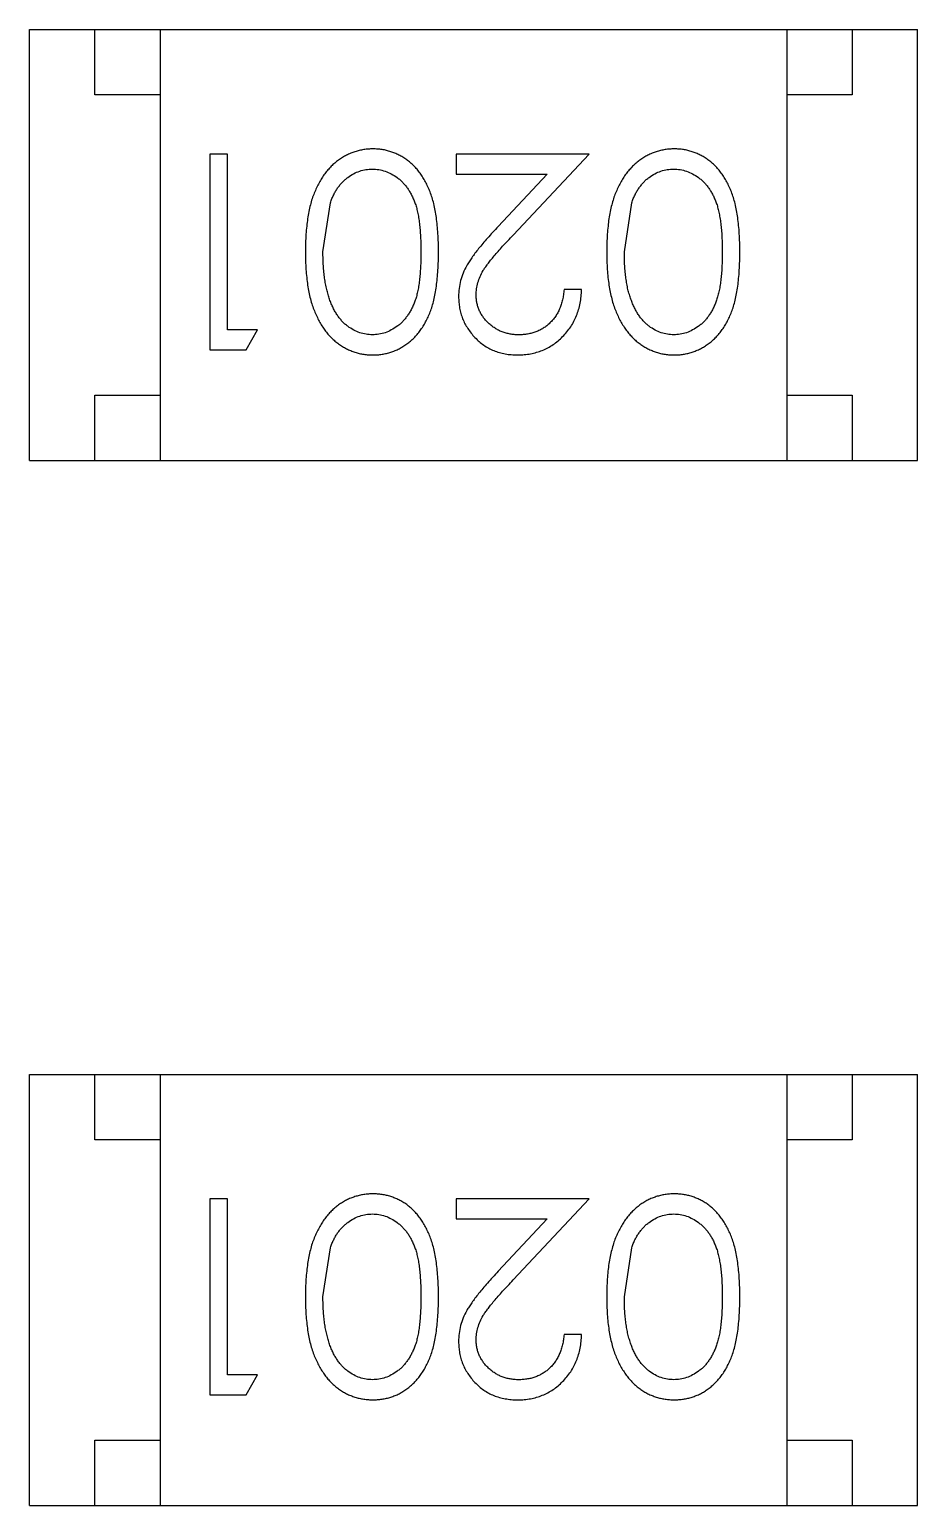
# Model space of a CAD drawing. Header units: inches. Extents: x 246 to 500, y -220 to -17.
# Drawn here: x 463.015 to 463.695, y -157.724 to -156.594 of the extents above; entities that cross this region are included whole.
import ezdxf

# ---------------------------------------------------------------- set-up
doc = ezdxf.new("R2010")
doc.units = ezdxf.units.IN
doc.header["$LTSCALE"] = 1.21
doc.header["$MEASUREMENT"] = 0
doc.layers.get('0').update_dxf_attribs({"linetype": 'CONTINUOUS'})

msp = doc.modelspace()

# ---------------------------------------------------------------- linework, layer by layer
at = {"color": 7, "linetype": 'Continuous'}
for p, q in [((463.0152, -156.5936), (463.6952, -156.5936)), ((463.0152, -156.9236), (463.0152, -156.5936)), ((463.0652, -156.6436), (463.0652, -156.5936)), ((463.1152, -156.5936), (463.1152, -156.9236)), ((463.5952, -156.5936), (463.5952, -156.9236)), ((463.6452, -156.5936), (463.6452, -156.6436)), ((463.6952, -156.9236), (463.6952, -156.5936)), ((463.1152, -156.6436), (463.0652, -156.6436)), ((463.6452, -156.6436), (463.5952, -156.6436)), ((463.1668, -156.6889), (463.1534, -156.6889)), ((463.1534, -156.6889), (463.1534, -156.8389)), ((463.1668, -156.8235), (463.1668, -156.6889)), ((463.4438, -156.6889), (463.3418, -156.6889)), ((463.3418, -156.6889), (463.3418, -156.7043)), ((463.3856, -156.751), (463.4438, -156.6889)), ((463.3418, -156.7043), (463.4116, -156.7043)), ((463.4116, -156.7043), (463.3741, -156.7443)), ((463.2399, -156.7639), (463.2456, -156.7262)), ((463.4707, -156.7639), (463.4764, -156.7262)), ((463.438, -156.7927), (463.4245, -156.7927)), ((463.1899, -156.8235), (463.1668, -156.8235)), ((463.1811, -156.8389), (463.1899, -156.8235)), ((463.1534, -156.8389), (463.1811, -156.8389)), ((463.0652, -156.8736), (463.1152, -156.8736)), ((463.0652, -156.9236), (463.0652, -156.8736)), ((463.5952, -156.8736), (463.6452, -156.8736)), ((463.6452, -156.8736), (463.6452, -156.9236)), ((463.0152, -156.9236), (463.6952, -156.9236)), ((463.0152, -157.3936), (463.6952, -157.3936)), ((463.0152, -157.7236), (463.0152, -157.3936)), ((463.0652, -157.4436), (463.0652, -157.3936)), ((463.1152, -157.3936), (463.1152, -157.7236)), ((463.5952, -157.3936), (463.5952, -157.7236)), ((463.6452, -157.3936), (463.6452, -157.4436)), ((463.6952, -157.7236), (463.6952, -157.3936)), ((463.1152, -157.4436), (463.0652, -157.4436)), ((463.6452, -157.4436), (463.5952, -157.4436)), ((463.1668, -157.4889), (463.1534, -157.4889)), ((463.1534, -157.4889), (463.1534, -157.6389)), ((463.1668, -157.6235), (463.1668, -157.4889)), ((463.4438, -157.4889), (463.3418, -157.4889)), ((463.3418, -157.4889), (463.3418, -157.5042)), ((463.3856, -157.5509), (463.4438, -157.4889)), ((463.3418, -157.5042), (463.4116, -157.5042)), ((463.4116, -157.5042), (463.3741, -157.5443)), ((463.2399, -157.5639), (463.2456, -157.5262)), ((463.4707, -157.5639), (463.4764, -157.5262)), ((463.438, -157.5927), (463.4245, -157.5927)), ((463.1899, -157.6235), (463.1668, -157.6235)), ((463.1811, -157.6389), (463.1899, -157.6235)), ((463.1534, -157.6389), (463.1811, -157.6389)), ((463.0652, -157.6736), (463.1152, -157.6736)), ((463.0652, -157.7236), (463.0652, -157.6736)), ((463.5952, -157.6736), (463.6452, -157.6736)), ((463.6452, -157.6736), (463.6452, -157.7236)), ((463.0152, -157.7236), (463.6952, -157.7236))]:
    msp.add_line(p, q, dxfattribs=at)
for points, knots in [([(463.2782, -156.685), (463.277, -156.685), (463.2747, -156.6851), (463.2712, -156.6855), (463.2677, -156.6862), (463.2644, -156.6871), (463.2611, -156.6883), (463.2579, -156.6898), (463.2548, -156.6915), (463.2518, -156.6935), (463.2489, -156.6958), (463.2462, -156.6983), (463.2436, -156.7011), (463.2412, -156.7041), (463.2389, -156.7074), (463.2369, -156.711), (463.2349, -156.7148), (463.2332, -156.7189), (463.2315, -156.7232), (463.2302, -156.728), (463.229, -156.7331), (463.2281, -156.7385), (463.2274, -156.7443), (463.2268, -156.7505), (463.2265, -156.757), (463.2265, -156.7615), (463.2265, -156.7638)], [0, 0, 0, 0, 0.033824, 0.067298, 0.10028, 0.133019, 0.165736, 0.198792, 0.232372, 0.266409, 0.301016, 0.336196, 0.371972, 0.408574, 0.446394, 0.485225, 0.525372, 0.567224, 0.611081, 0.65775, 0.70702, 0.759235, 0.814484, 0.873227, 0.934937, 1, 1, 1, 1]), ([(463.3284, -156.7638), (463.3284, -156.7614), (463.3283, -156.7568), (463.328, -156.75), (463.3275, -156.7437), (463.3268, -156.7377), (463.3259, -156.7322), (463.3249, -156.727), (463.3235, -156.7223), (463.322, -156.718), (463.3203, -156.714), (463.3185, -156.7103), (463.3165, -156.7068), (463.3143, -156.7036), (463.312, -156.7006), (463.3095, -156.6979), (463.3068, -156.6955), (463.3041, -156.6933), (463.3011, -156.6913), (463.2981, -156.6897), (463.295, -156.6882), (463.2918, -156.6871), (463.2886, -156.6861), (463.2852, -156.6855), (463.2817, -156.6851), (463.2794, -156.685), (463.2782, -156.685)], [0, 0, 0, 0, 0.068113, 0.132564, 0.193427, 0.250218, 0.303569, 0.353576, 0.400235, 0.443586, 0.484619, 0.524292, 0.56238, 0.599049, 0.63494, 0.669782, 0.704009, 0.737842, 0.771098, 0.803896, 0.836415, 0.868639, 0.900715, 0.933378, 0.966213, 1, 1, 1, 1]), ([(463.509, -156.685), (463.5078, -156.685), (463.5054, -156.6851), (463.5019, -156.6855), (463.4985, -156.6862), (463.4951, -156.6871), (463.4919, -156.6883), (463.4887, -156.6898), (463.4856, -156.6915), (463.4826, -156.6935), (463.4797, -156.6958), (463.477, -156.6983), (463.4744, -156.7011), (463.472, -156.7041), (463.4697, -156.7074), (463.4676, -156.711), (463.4657, -156.7148), (463.4639, -156.7189), (463.4623, -156.7232), (463.461, -156.728), (463.4598, -156.7331), (463.4588, -156.7385), (463.4582, -156.7443), (463.4576, -156.7505), (463.4573, -156.757), (463.4573, -156.7615), (463.4572, -156.7638)], [0, 0, 0, 0, 0.033824, 0.067298, 0.10028, 0.133019, 0.165736, 0.198792, 0.232372, 0.266409, 0.301016, 0.336196, 0.371972, 0.408574, 0.446394, 0.485225, 0.525372, 0.567224, 0.611081, 0.65775, 0.70702, 0.759235, 0.814484, 0.873227, 0.934937, 1, 1, 1, 1]), ([(463.5592, -156.7638), (463.5591, -156.7614), (463.5591, -156.7568), (463.5588, -156.75), (463.5583, -156.7437), (463.5576, -156.7377), (463.5567, -156.7322), (463.5556, -156.727), (463.5543, -156.7223), (463.5528, -156.718), (463.5511, -156.714), (463.5492, -156.7103), (463.5472, -156.7068), (463.545, -156.7036), (463.5427, -156.7006), (463.5403, -156.6979), (463.5376, -156.6955), (463.5348, -156.6933), (463.5319, -156.6913), (463.5289, -156.6897), (463.5258, -156.6882), (463.5226, -156.6871), (463.5193, -156.6861), (463.516, -156.6855), (463.5125, -156.6851), (463.5102, -156.685), (463.509, -156.685)], [0, 0, 0, 0, 0.068113, 0.132564, 0.193427, 0.250218, 0.303569, 0.353576, 0.400235, 0.443586, 0.484619, 0.524292, 0.56238, 0.599049, 0.63494, 0.669782, 0.704009, 0.737842, 0.771098, 0.803896, 0.836415, 0.868639, 0.900715, 0.933378, 0.966213, 1, 1, 1, 1]), ([(463.2456, -156.7262), (463.246, -156.7251), (463.2467, -156.7231), (463.2481, -156.7201), (463.2495, -156.7174), (463.2511, -156.7149), (463.2529, -156.7126), (463.2547, -156.7104), (463.2568, -156.7085), (463.2596, -156.7063), (463.2632, -156.7039), (463.268, -156.7019), (463.2728, -156.7006), (463.2761, -156.7005), (463.2778, -156.7004)], [0, 0, 0, 0, 0.075949, 0.148549, 0.218996, 0.286119, 0.351826, 0.416074, 0.478265, 0.540325, 0.660405, 0.774606, 0.887187, 1, 1, 1, 1]), ([(463.2778, -156.7004), (463.2794, -156.7005), (463.2827, -156.7007), (463.2876, -156.702), (463.2924, -156.704), (463.2961, -156.7064), (463.299, -156.7087), (463.301, -156.7106), (463.3029, -156.7128), (463.3047, -156.7151), (463.3063, -156.7176), (463.3078, -156.7203), (463.3091, -156.7232), (463.3104, -156.7263), (463.3115, -156.7297), (463.3124, -156.7335), (463.3132, -156.7377), (463.3138, -156.7422), (463.3143, -156.7471), (463.3146, -156.7523), (463.3149, -156.758), (463.3149, -156.7619), (463.3149, -156.7639)], [0, 0, 0, 0, 0.060034, 0.120278, 0.182348, 0.247919, 0.281641, 0.315701, 0.350322, 0.385703, 0.421819, 0.459196, 0.497866, 0.538301, 0.58121, 0.628183, 0.679403, 0.734699, 0.794074, 0.858416, 0.927049, 1, 1, 1, 1]), ([(463.4764, -156.7262), (463.4768, -156.7251), (463.4775, -156.7231), (463.4789, -156.7201), (463.4803, -156.7174), (463.4819, -156.7149), (463.4837, -156.7126), (463.4855, -156.7104), (463.4875, -156.7085), (463.4903, -156.7063), (463.494, -156.7039), (463.4987, -156.7019), (463.5036, -156.7006), (463.5069, -156.7005), (463.5086, -156.7004)], [0, 0, 0, 0, 0.075949, 0.148549, 0.218996, 0.286119, 0.351826, 0.416074, 0.478265, 0.540325, 0.660405, 0.774606, 0.887187, 1, 1, 1, 1]), ([(463.5086, -156.7004), (463.5102, -156.7005), (463.5135, -156.7007), (463.5184, -156.702), (463.5231, -156.704), (463.5269, -156.7064), (463.5297, -156.7087), (463.5318, -156.7106), (463.5337, -156.7128), (463.5355, -156.7151), (463.5371, -156.7176), (463.5386, -156.7203), (463.5399, -156.7232), (463.5412, -156.7263), (463.5422, -156.7297), (463.5432, -156.7335), (463.5439, -156.7377), (463.5446, -156.7422), (463.5451, -156.7471), (463.5454, -156.7523), (463.5457, -156.758), (463.5457, -156.7619), (463.5457, -156.7639)], [0, 0, 0, 0, 0.060034, 0.120278, 0.182348, 0.247919, 0.281641, 0.315701, 0.350322, 0.385703, 0.421819, 0.459196, 0.497866, 0.538301, 0.58121, 0.628183, 0.679403, 0.734699, 0.794074, 0.858416, 0.927049, 1, 1, 1, 1]), ([(463.3741, -156.7443), (463.3727, -156.7459), (463.3699, -156.7488), (463.366, -156.7532), (463.3624, -156.7573), (463.3592, -156.7612), (463.3564, -156.7648), (463.3539, -156.7682), (463.3518, -156.7713), (463.3495, -156.7752), (463.3471, -156.7799), (463.3452, -156.7858), (463.344, -156.7919), (463.3438, -156.796), (463.3438, -156.7981)], [0, 0, 0, 0, 0.09953, 0.192079, 0.277712, 0.357454, 0.429648, 0.495771, 0.555538, 0.608657, 0.707578, 0.804328, 0.901298, 1, 1, 1, 1]), ([(463.3572, -156.7969), (463.3573, -156.7953), (463.3574, -156.7921), (463.3585, -156.7873), (463.3602, -156.7826), (463.3621, -156.7788), (463.3642, -156.7757), (463.3661, -156.773), (463.3684, -156.7701), (463.3711, -156.7668), (463.3742, -156.7633), (463.3776, -156.7594), (463.3815, -156.7553), (463.3842, -156.7524), (463.3856, -156.751)], [0, 0, 0, 0, 0.088014, 0.174976, 0.2638, 0.355443, 0.406413, 0.465519, 0.533076, 0.609353, 0.693899, 0.787171, 0.889197, 1, 1, 1, 1]), ([(463.2265, -156.7638), (463.2265, -156.7661), (463.2265, -156.7706), (463.2268, -156.7772), (463.2274, -156.7834), (463.2281, -156.7892), (463.2291, -156.7947), (463.2302, -156.7998), (463.2317, -156.8046), (463.2332, -156.809), (463.2351, -156.8131), (463.237, -156.8169), (463.2391, -156.8205), (463.2413, -156.8238), (463.2437, -156.8268), (463.2463, -156.8296), (463.249, -156.8321), (463.2519, -156.8343), (463.2549, -156.8363), (463.258, -156.838), (463.2611, -156.8395), (463.2644, -156.8407), (463.2677, -156.8416), (463.2712, -156.8423), (463.2747, -156.8427), (463.277, -156.8427), (463.2782, -156.8427)], [0, 0, 0, 0, 0.065278, 0.127205, 0.186168, 0.241675, 0.294115, 0.343609, 0.390387, 0.434463, 0.476646, 0.517002, 0.555936, 0.593716, 0.630057, 0.665601, 0.700745, 0.734917, 0.768681, 0.802087, 0.834849, 0.867433, 0.900138, 0.932806, 0.966212, 1, 1, 1, 1]), ([(463.2778, -156.8273), (463.2761, -156.8272), (463.2729, -156.8271), (463.268, -156.8258), (463.2633, -156.8237), (463.2596, -156.8214), (463.2567, -156.8191), (463.2547, -156.8171), (463.2527, -156.8148), (463.2509, -156.8124), (463.2492, -156.8096), (463.2477, -156.8067), (463.2462, -156.8035), (463.2449, -156.8001), (463.2438, -156.7964), (463.2427, -156.7925), (463.2419, -156.7883), (463.2411, -156.7839), (463.2406, -156.7793), (463.2402, -156.7744), (463.24, -156.7692), (463.2399, -156.7657), (463.2399, -156.7639)], [0, 0, 0, 0, 0.059689, 0.119507, 0.181075, 0.246162, 0.279894, 0.314468, 0.350403, 0.387474, 0.426147, 0.466624, 0.508745, 0.553328, 0.600058, 0.649177, 0.700552, 0.754894, 0.811825, 0.871514, 0.934319, 1, 1, 1, 1]), ([(463.3149, -156.7639), (463.3149, -156.7659), (463.3149, -156.7698), (463.3146, -156.7755), (463.3143, -156.7807), (463.3138, -156.7856), (463.3132, -156.7902), (463.3124, -156.7943), (463.3115, -156.7981), (463.3104, -156.8015), (463.3091, -156.8046), (463.3078, -156.8075), (463.3063, -156.8102), (463.3046, -156.8127), (463.3029, -156.815), (463.301, -156.8172), (463.299, -156.8191), (463.2961, -156.8213), (463.2924, -156.8237), (463.2877, -156.8258), (463.2828, -156.8271), (463.2794, -156.8272), (463.2778, -156.8273)], [0, 0, 0, 0, 0.073302, 0.142286, 0.206253, 0.266017, 0.321612, 0.372532, 0.419497, 0.462398, 0.502825, 0.541489, 0.579034, 0.615143, 0.650298, 0.684912, 0.718701, 0.752189, 0.817245, 0.879117, 0.939613, 1, 1, 1, 1]), ([(463.2782, -156.8427), (463.2794, -156.8427), (463.2817, -156.8427), (463.2852, -156.8423), (463.2886, -156.8416), (463.2919, -156.8406), (463.2951, -156.8395), (463.2982, -156.838), (463.3012, -156.8363), (463.3042, -156.8344), (463.307, -156.8321), (463.3097, -156.8297), (463.3121, -156.827), (463.3144, -156.824), (463.3166, -156.8208), (463.3186, -156.8174), (463.3204, -156.8137), (463.3221, -156.8097), (463.3236, -156.8054), (463.3249, -156.8007), (463.326, -156.7956), (463.3268, -156.79), (463.3275, -156.7841), (463.328, -156.7777), (463.3283, -156.7709), (463.3284, -156.7662), (463.3284, -156.7638)], [0, 0, 0, 0, 0.033742, 0.066533, 0.099153, 0.13154, 0.164087, 0.196563, 0.229707, 0.263315, 0.297504, 0.331686, 0.366482, 0.4021, 0.438958, 0.476748, 0.515985, 0.556589, 0.599519, 0.645765, 0.695487, 0.748721, 0.805687, 0.866754, 0.931405, 1, 1, 1, 1]), ([(463.4572, -156.7638), (463.4573, -156.7661), (463.4573, -156.7706), (463.4576, -156.7772), (463.4581, -156.7834), (463.4589, -156.7892), (463.4598, -156.7947), (463.461, -156.7998), (463.4624, -156.8046), (463.464, -156.809), (463.4658, -156.8131), (463.4677, -156.8169), (463.4699, -156.8205), (463.4721, -156.8238), (463.4745, -156.8268), (463.4771, -156.8296), (463.4798, -156.8321), (463.4827, -156.8343), (463.4856, -156.8363), (463.4887, -156.838), (463.4919, -156.8395), (463.4952, -156.8407), (463.4985, -156.8416), (463.5019, -156.8423), (463.5054, -156.8427), (463.5078, -156.8427), (463.509, -156.8427)], [0, 0, 0, 0, 0.065278, 0.127205, 0.186168, 0.241675, 0.294115, 0.343609, 0.390387, 0.434463, 0.476646, 0.517002, 0.555936, 0.593716, 0.630057, 0.665601, 0.700745, 0.734917, 0.768681, 0.802087, 0.834849, 0.867433, 0.900138, 0.932806, 0.966212, 1, 1, 1, 1]), ([(463.5086, -156.8273), (463.5069, -156.8272), (463.5036, -156.8271), (463.4988, -156.8258), (463.4941, -156.8237), (463.4904, -156.8214), (463.4875, -156.8191), (463.4855, -156.8171), (463.4835, -156.8148), (463.4817, -156.8124), (463.48, -156.8096), (463.4785, -156.8067), (463.477, -156.8035), (463.4757, -156.8001), (463.4745, -156.7964), (463.4734, -156.7925), (463.4726, -156.7883), (463.4719, -156.7839), (463.4714, -156.7793), (463.4709, -156.7744), (463.4708, -156.7692), (463.4707, -156.7657), (463.4707, -156.7639)], [0, 0, 0, 0, 0.059689, 0.119507, 0.181075, 0.246162, 0.279894, 0.314468, 0.350403, 0.387474, 0.426147, 0.466624, 0.508745, 0.553328, 0.600058, 0.649177, 0.700552, 0.754894, 0.811825, 0.871514, 0.934319, 1, 1, 1, 1]), ([(463.5457, -156.7639), (463.5457, -156.7659), (463.5457, -156.7698), (463.5454, -156.7755), (463.5451, -156.7807), (463.5446, -156.7856), (463.544, -156.7902), (463.5431, -156.7943), (463.5422, -156.7981), (463.5411, -156.8015), (463.5399, -156.8046), (463.5385, -156.8075), (463.537, -156.8102), (463.5354, -156.8127), (463.5337, -156.815), (463.5318, -156.8172), (463.5297, -156.8191), (463.5269, -156.8213), (463.5231, -156.8237), (463.5184, -156.8258), (463.5135, -156.8271), (463.5102, -156.8272), (463.5086, -156.8273)], [0, 0, 0, 0, 0.073302, 0.142286, 0.206253, 0.266017, 0.321612, 0.372532, 0.419497, 0.462398, 0.502825, 0.541489, 0.579034, 0.615143, 0.650298, 0.684912, 0.718701, 0.752189, 0.817245, 0.879117, 0.939613, 1, 1, 1, 1]), ([(463.509, -156.8427), (463.5102, -156.8427), (463.5125, -156.8427), (463.516, -156.8423), (463.5193, -156.8416), (463.5226, -156.8406), (463.5258, -156.8395), (463.529, -156.838), (463.532, -156.8363), (463.535, -156.8344), (463.5378, -156.8321), (463.5404, -156.8297), (463.5429, -156.827), (463.5452, -156.824), (463.5474, -156.8208), (463.5494, -156.8174), (463.5512, -156.8137), (463.5529, -156.8097), (463.5544, -156.8054), (463.5556, -156.8007), (463.5568, -156.7956), (463.5576, -156.79), (463.5583, -156.7841), (463.5588, -156.7777), (463.5591, -156.7709), (463.5591, -156.7662), (463.5592, -156.7638)], [0, 0, 0, 0, 0.033742, 0.066533, 0.099153, 0.13154, 0.164087, 0.196563, 0.229707, 0.263315, 0.297504, 0.331686, 0.366482, 0.4021, 0.438958, 0.476748, 0.515985, 0.556589, 0.599519, 0.645765, 0.695487, 0.748721, 0.805687, 0.866754, 0.931405, 1, 1, 1, 1]), ([(463.3898, -156.8273), (463.3886, -156.8273), (463.3864, -156.8272), (463.3832, -156.8268), (463.3801, -156.8261), (463.3771, -156.8251), (463.3743, -156.8239), (463.3716, -156.8223), (463.3691, -156.8205), (463.3666, -156.8184), (463.3644, -156.8161), (463.3625, -156.8137), (463.3609, -156.8112), (463.3595, -156.8085), (463.3585, -156.8058), (463.3578, -156.8029), (463.3573, -156.8), (463.3573, -156.7979), (463.3572, -156.7969)], [0, 0, 0, 0, 0.068027, 0.133505, 0.19695, 0.26027, 0.322741, 0.384982, 0.448465, 0.513424, 0.578224, 0.640011, 0.700094, 0.760067, 0.819012, 0.877878, 0.938035, 1, 1, 1, 1]), ([(463.3891, -156.8427), (463.3908, -156.8427), (463.394, -156.8426), (463.3989, -156.8419), (463.4035, -156.8408), (463.4079, -156.8393), (463.4121, -156.8373), (463.4162, -156.8349), (463.42, -156.832), (463.4235, -156.8287), (463.4268, -156.8251), (463.4297, -156.8212), (463.4321, -156.817), (463.4341, -156.8126), (463.4358, -156.808), (463.4369, -156.8031), (463.4377, -156.798), (463.4379, -156.7945), (463.438, -156.7927)], [0, 0, 0, 0, 0.06445, 0.126725, 0.187421, 0.247417, 0.306749, 0.366595, 0.427749, 0.490235, 0.553031, 0.614805, 0.676505, 0.738096, 0.801021, 0.864897, 0.931209, 1, 1, 1, 1]), ([(463.4245, -156.7927), (463.4244, -156.7941), (463.4242, -156.7967), (463.4234, -156.8004), (463.4225, -156.804), (463.4212, -156.8073), (463.4197, -156.8104), (463.418, -156.8133), (463.416, -156.8159), (463.4137, -156.8183), (463.4113, -156.8204), (463.4087, -156.8223), (463.4059, -156.8238), (463.4029, -156.8251), (463.3999, -156.8261), (463.3966, -156.8268), (463.3932, -156.8272), (463.3909, -156.8273), (463.3898, -156.8273)], [0, 0, 0, 0, 0.073648, 0.143686, 0.210962, 0.275557, 0.338064, 0.399311, 0.4594, 0.51934, 0.579024, 0.637809, 0.695959, 0.754122, 0.813113, 0.873453, 0.935561, 1, 1, 1, 1]), ([(463.3438, -156.7981), (463.3438, -156.7996), (463.3439, -156.8025), (463.3445, -156.8068), (463.3455, -156.811), (463.3468, -156.815), (463.3486, -156.8189), (463.3508, -156.8225), (463.3533, -156.8261), (463.3563, -156.8295), (463.3595, -156.8326), (463.363, -156.8353), (463.3668, -156.8376), (463.3707, -156.8395), (463.375, -156.8409), (463.3795, -156.842), (463.3842, -156.8426), (463.3874, -156.8427), (463.3891, -156.8427)], [0, 0, 0, 0, 0.06271, 0.123347, 0.183401, 0.242828, 0.302097, 0.36242, 0.423725, 0.487032, 0.550491, 0.612709, 0.674265, 0.73617, 0.799211, 0.863483, 0.930525, 1, 1, 1, 1]), ([(463.2782, -157.485), (463.277, -157.485), (463.2747, -157.4851), (463.2712, -157.4855), (463.2677, -157.4862), (463.2644, -157.4871), (463.2611, -157.4883), (463.2579, -157.4897), (463.2548, -157.4915), (463.2518, -157.4935), (463.2489, -157.4957), (463.2462, -157.4983), (463.2436, -157.501), (463.2412, -157.5041), (463.2389, -157.5074), (463.2369, -157.511), (463.2349, -157.5148), (463.2332, -157.5188), (463.2315, -157.5232), (463.2302, -157.528), (463.229, -157.5331), (463.2281, -157.5385), (463.2274, -157.5443), (463.2268, -157.5505), (463.2265, -157.557), (463.2265, -157.5615), (463.2265, -157.5638)], [0, 0, 0, 0, 0.033824, 0.067298, 0.10028, 0.133019, 0.165736, 0.198792, 0.232372, 0.266409, 0.301016, 0.336196, 0.371972, 0.408574, 0.446394, 0.485225, 0.525372, 0.567224, 0.611081, 0.65775, 0.70702, 0.759235, 0.814484, 0.873227, 0.934937, 1, 1, 1, 1]), ([(463.3284, -157.5638), (463.3284, -157.5614), (463.3283, -157.5568), (463.328, -157.55), (463.3275, -157.5437), (463.3268, -157.5377), (463.3259, -157.5322), (463.3249, -157.527), (463.3235, -157.5223), (463.322, -157.518), (463.3203, -157.514), (463.3185, -157.5103), (463.3165, -157.5068), (463.3143, -157.5036), (463.312, -157.5006), (463.3095, -157.4979), (463.3068, -157.4954), (463.3041, -157.4932), (463.3011, -157.4913), (463.2981, -157.4896), (463.295, -157.4882), (463.2918, -157.4871), (463.2886, -157.4861), (463.2852, -157.4855), (463.2817, -157.4851), (463.2794, -157.485), (463.2782, -157.485)], [0, 0, 0, 0, 0.068113, 0.132564, 0.193427, 0.250218, 0.303569, 0.353576, 0.400235, 0.443586, 0.484619, 0.524292, 0.56238, 0.599049, 0.63494, 0.669782, 0.704009, 0.737842, 0.771098, 0.803896, 0.836415, 0.868639, 0.900715, 0.933378, 0.966213, 1, 1, 1, 1]), ([(463.509, -157.485), (463.5078, -157.485), (463.5054, -157.4851), (463.5019, -157.4855), (463.4985, -157.4862), (463.4951, -157.4871), (463.4919, -157.4883), (463.4887, -157.4897), (463.4856, -157.4915), (463.4826, -157.4935), (463.4797, -157.4957), (463.477, -157.4983), (463.4744, -157.501), (463.472, -157.5041), (463.4697, -157.5074), (463.4676, -157.511), (463.4657, -157.5148), (463.4639, -157.5188), (463.4623, -157.5232), (463.461, -157.528), (463.4598, -157.5331), (463.4588, -157.5385), (463.4581, -157.5443), (463.4576, -157.5505), (463.4573, -157.557), (463.4573, -157.5615), (463.4572, -157.5638)], [0, 0, 0, 0, 0.033824, 0.067298, 0.10028, 0.133019, 0.165736, 0.198792, 0.232372, 0.266409, 0.301016, 0.336196, 0.371972, 0.408574, 0.446394, 0.485225, 0.525372, 0.567224, 0.611081, 0.65775, 0.70702, 0.759235, 0.814484, 0.873227, 0.934937, 1, 1, 1, 1]), ([(463.5592, -157.5638), (463.5591, -157.5614), (463.5591, -157.5568), (463.5588, -157.55), (463.5583, -157.5437), (463.5576, -157.5377), (463.5567, -157.5322), (463.5556, -157.527), (463.5543, -157.5223), (463.5528, -157.518), (463.5511, -157.514), (463.5492, -157.5103), (463.5472, -157.5068), (463.545, -157.5036), (463.5427, -157.5006), (463.5403, -157.4979), (463.5376, -157.4954), (463.5348, -157.4932), (463.5319, -157.4913), (463.5289, -157.4896), (463.5258, -157.4882), (463.5226, -157.4871), (463.5193, -157.4861), (463.516, -157.4855), (463.5125, -157.4851), (463.5102, -157.485), (463.509, -157.485)], [0, 0, 0, 0, 0.068113, 0.132564, 0.193427, 0.250218, 0.303569, 0.353576, 0.400235, 0.443586, 0.484619, 0.524292, 0.56238, 0.599049, 0.63494, 0.669782, 0.704009, 0.737842, 0.771098, 0.803896, 0.836415, 0.868639, 0.900715, 0.933378, 0.966213, 1, 1, 1, 1]), ([(463.2456, -157.5262), (463.246, -157.5251), (463.2467, -157.5231), (463.2481, -157.5201), (463.2495, -157.5174), (463.2511, -157.5149), (463.2529, -157.5126), (463.2547, -157.5104), (463.2568, -157.5085), (463.2596, -157.5063), (463.2632, -157.5039), (463.268, -157.5019), (463.2728, -157.5006), (463.2761, -157.5005), (463.2778, -157.5004)], [0, 0, 0, 0, 0.075949, 0.148549, 0.218996, 0.286119, 0.351826, 0.416074, 0.478265, 0.540325, 0.660405, 0.774606, 0.887187, 1, 1, 1, 1]), ([(463.2778, -157.5004), (463.2794, -157.5005), (463.2827, -157.5006), (463.2876, -157.5019), (463.2924, -157.504), (463.2961, -157.5064), (463.299, -157.5087), (463.301, -157.5106), (463.3029, -157.5128), (463.3047, -157.5151), (463.3063, -157.5176), (463.3078, -157.5203), (463.3091, -157.5232), (463.3104, -157.5263), (463.3115, -157.5297), (463.3124, -157.5335), (463.3132, -157.5376), (463.3138, -157.5422), (463.3143, -157.547), (463.3146, -157.5523), (463.3149, -157.558), (463.3149, -157.5619), (463.3149, -157.5639)], [0, 0, 0, 0, 0.060034, 0.120278, 0.182348, 0.247919, 0.281641, 0.315701, 0.350322, 0.385703, 0.421819, 0.459196, 0.497866, 0.538301, 0.58121, 0.628183, 0.679403, 0.734699, 0.794074, 0.858416, 0.927049, 1, 1, 1, 1]), ([(463.4764, -157.5262), (463.4768, -157.5251), (463.4775, -157.5231), (463.4788, -157.5201), (463.4803, -157.5174), (463.4819, -157.5149), (463.4837, -157.5126), (463.4855, -157.5104), (463.4875, -157.5085), (463.4903, -157.5063), (463.494, -157.5039), (463.4987, -157.5019), (463.5036, -157.5006), (463.5069, -157.5005), (463.5086, -157.5004)], [0, 0, 0, 0, 0.075949, 0.148549, 0.218996, 0.286119, 0.351826, 0.416074, 0.478265, 0.540325, 0.660405, 0.774606, 0.887187, 1, 1, 1, 1]), ([(463.5086, -157.5004), (463.5102, -157.5005), (463.5135, -157.5006), (463.5184, -157.5019), (463.5231, -157.504), (463.5269, -157.5064), (463.5297, -157.5087), (463.5318, -157.5106), (463.5337, -157.5128), (463.5355, -157.5151), (463.5371, -157.5176), (463.5386, -157.5203), (463.5399, -157.5232), (463.5412, -157.5263), (463.5422, -157.5297), (463.5432, -157.5335), (463.5439, -157.5376), (463.5446, -157.5422), (463.5451, -157.547), (463.5454, -157.5523), (463.5457, -157.558), (463.5457, -157.5619), (463.5457, -157.5639)], [0, 0, 0, 0, 0.060034, 0.120278, 0.182348, 0.247919, 0.281641, 0.315701, 0.350322, 0.385703, 0.421819, 0.459196, 0.497866, 0.538301, 0.58121, 0.628183, 0.679403, 0.734699, 0.794074, 0.858416, 0.927049, 1, 1, 1, 1]), ([(463.3741, -157.5443), (463.3727, -157.5458), (463.3699, -157.5488), (463.366, -157.5532), (463.3624, -157.5573), (463.3592, -157.5612), (463.3564, -157.5648), (463.3539, -157.5682), (463.3518, -157.5713), (463.3495, -157.5752), (463.3471, -157.5799), (463.3452, -157.5858), (463.344, -157.5919), (463.3438, -157.596), (463.3438, -157.5981)], [0, 0, 0, 0, 0.09953, 0.192079, 0.277712, 0.357454, 0.429648, 0.495771, 0.555538, 0.608657, 0.707578, 0.804328, 0.901298, 1, 1, 1, 1]), ([(463.3572, -157.5969), (463.3573, -157.5953), (463.3574, -157.5921), (463.3585, -157.5873), (463.3602, -157.5826), (463.3621, -157.5788), (463.3642, -157.5757), (463.3661, -157.573), (463.3684, -157.5701), (463.3711, -157.5668), (463.3742, -157.5633), (463.3776, -157.5594), (463.3815, -157.5553), (463.3842, -157.5524), (463.3856, -157.5509)], [0, 0, 0, 0, 0.088014, 0.174976, 0.2638, 0.355443, 0.406413, 0.465519, 0.533076, 0.609353, 0.693899, 0.787171, 0.889197, 1, 1, 1, 1]), ([(463.2265, -157.5638), (463.2265, -157.5661), (463.2265, -157.5706), (463.2268, -157.5772), (463.2274, -157.5834), (463.2281, -157.5892), (463.2291, -157.5947), (463.2302, -157.5998), (463.2316, -157.6046), (463.2332, -157.609), (463.2351, -157.6131), (463.237, -157.6169), (463.2391, -157.6205), (463.2413, -157.6238), (463.2437, -157.6268), (463.2463, -157.6296), (463.249, -157.6321), (463.2519, -157.6343), (463.2549, -157.6363), (463.258, -157.638), (463.2611, -157.6395), (463.2644, -157.6406), (463.2677, -157.6416), (463.2712, -157.6422), (463.2747, -157.6426), (463.277, -157.6427), (463.2782, -157.6427)], [0, 0, 0, 0, 0.065278, 0.127205, 0.186168, 0.241675, 0.294115, 0.343609, 0.390387, 0.434463, 0.476646, 0.517002, 0.555936, 0.593716, 0.630057, 0.665601, 0.700745, 0.734917, 0.768681, 0.802087, 0.834849, 0.867433, 0.900138, 0.932806, 0.966212, 1, 1, 1, 1]), ([(463.2778, -157.6273), (463.2761, -157.6272), (463.2729, -157.6271), (463.268, -157.6258), (463.2633, -157.6237), (463.2596, -157.6213), (463.2567, -157.619), (463.2547, -157.617), (463.2527, -157.6148), (463.2509, -157.6123), (463.2492, -157.6096), (463.2477, -157.6067), (463.2462, -157.6035), (463.2449, -157.6001), (463.2438, -157.5964), (463.2427, -157.5925), (463.2419, -157.5883), (463.2411, -157.5839), (463.2406, -157.5793), (463.2402, -157.5744), (463.24, -157.5692), (463.2399, -157.5657), (463.2399, -157.5639)], [0, 0, 0, 0, 0.059689, 0.119507, 0.181075, 0.246162, 0.279894, 0.314468, 0.350403, 0.387474, 0.426147, 0.466624, 0.508745, 0.553328, 0.600058, 0.649177, 0.700552, 0.754894, 0.811825, 0.871514, 0.934319, 1, 1, 1, 1]), ([(463.3149, -157.5639), (463.3149, -157.5659), (463.3149, -157.5698), (463.3146, -157.5754), (463.3143, -157.5807), (463.3138, -157.5856), (463.3132, -157.5902), (463.3124, -157.5943), (463.3115, -157.5981), (463.3104, -157.6015), (463.3091, -157.6046), (463.3078, -157.6075), (463.3063, -157.6102), (463.3046, -157.6127), (463.3029, -157.615), (463.301, -157.6171), (463.299, -157.6191), (463.2961, -157.6213), (463.2924, -157.6237), (463.2877, -157.6258), (463.2828, -157.6271), (463.2794, -157.6272), (463.2778, -157.6273)], [0, 0, 0, 0, 0.073302, 0.142286, 0.206253, 0.266017, 0.321612, 0.372532, 0.419497, 0.462398, 0.502825, 0.541489, 0.579034, 0.615143, 0.650298, 0.684912, 0.718701, 0.752189, 0.817245, 0.879117, 0.939613, 1, 1, 1, 1]), ([(463.2782, -157.6427), (463.2794, -157.6427), (463.2817, -157.6426), (463.2852, -157.6422), (463.2886, -157.6416), (463.2919, -157.6406), (463.2951, -157.6395), (463.2982, -157.638), (463.3012, -157.6363), (463.3042, -157.6344), (463.307, -157.6321), (463.3097, -157.6297), (463.3121, -157.627), (463.3144, -157.624), (463.3166, -157.6208), (463.3186, -157.6174), (463.3204, -157.6137), (463.3221, -157.6097), (463.3236, -157.6054), (463.3249, -157.6007), (463.326, -157.5956), (463.3268, -157.59), (463.3275, -157.5841), (463.328, -157.5777), (463.3283, -157.5709), (463.3284, -157.5662), (463.3284, -157.5638)], [0, 0, 0, 0, 0.033742, 0.066533, 0.099153, 0.13154, 0.164087, 0.196563, 0.229707, 0.263315, 0.297504, 0.331686, 0.366482, 0.4021, 0.438958, 0.476748, 0.515985, 0.556589, 0.599519, 0.645765, 0.695487, 0.748721, 0.805687, 0.866754, 0.931405, 1, 1, 1, 1]), ([(463.4572, -157.5638), (463.4573, -157.5661), (463.4573, -157.5706), (463.4576, -157.5772), (463.4581, -157.5834), (463.4589, -157.5892), (463.4598, -157.5947), (463.461, -157.5998), (463.4624, -157.6046), (463.464, -157.609), (463.4658, -157.6131), (463.4677, -157.6169), (463.4699, -157.6205), (463.4721, -157.6238), (463.4745, -157.6268), (463.4771, -157.6296), (463.4798, -157.6321), (463.4827, -157.6343), (463.4856, -157.6363), (463.4887, -157.638), (463.4919, -157.6395), (463.4952, -157.6406), (463.4985, -157.6416), (463.5019, -157.6422), (463.5054, -157.6426), (463.5078, -157.6427), (463.509, -157.6427)], [0, 0, 0, 0, 0.065278, 0.127205, 0.186168, 0.241675, 0.294115, 0.343609, 0.390387, 0.434463, 0.476646, 0.517002, 0.555936, 0.593716, 0.630057, 0.665601, 0.700745, 0.734917, 0.768681, 0.802087, 0.834849, 0.867433, 0.900138, 0.932806, 0.966212, 1, 1, 1, 1]), ([(463.5086, -157.6273), (463.5069, -157.6272), (463.5036, -157.6271), (463.4988, -157.6258), (463.4941, -157.6237), (463.4904, -157.6213), (463.4875, -157.619), (463.4855, -157.617), (463.4835, -157.6148), (463.4817, -157.6123), (463.48, -157.6096), (463.4785, -157.6067), (463.477, -157.6035), (463.4757, -157.6001), (463.4745, -157.5964), (463.4734, -157.5925), (463.4726, -157.5883), (463.4719, -157.5839), (463.4714, -157.5793), (463.4709, -157.5744), (463.4708, -157.5692), (463.4707, -157.5657), (463.4707, -157.5639)], [0, 0, 0, 0, 0.059689, 0.119507, 0.181075, 0.246162, 0.279894, 0.314468, 0.350403, 0.387474, 0.426147, 0.466624, 0.508745, 0.553328, 0.600058, 0.649177, 0.700552, 0.754894, 0.811825, 0.871514, 0.934319, 1, 1, 1, 1]), ([(463.5457, -157.5639), (463.5457, -157.5659), (463.5457, -157.5698), (463.5454, -157.5754), (463.5451, -157.5807), (463.5446, -157.5856), (463.544, -157.5902), (463.5431, -157.5943), (463.5422, -157.5981), (463.5411, -157.6015), (463.5399, -157.6046), (463.5385, -157.6075), (463.537, -157.6102), (463.5354, -157.6127), (463.5337, -157.615), (463.5318, -157.6171), (463.5297, -157.6191), (463.5269, -157.6213), (463.5231, -157.6237), (463.5184, -157.6258), (463.5135, -157.6271), (463.5102, -157.6272), (463.5086, -157.6273)], [0, 0, 0, 0, 0.073302, 0.142286, 0.206253, 0.266017, 0.321612, 0.372532, 0.419497, 0.462398, 0.502825, 0.541489, 0.579034, 0.615143, 0.650298, 0.684912, 0.718701, 0.752189, 0.817245, 0.879117, 0.939613, 1, 1, 1, 1]), ([(463.509, -157.6427), (463.5102, -157.6427), (463.5125, -157.6426), (463.516, -157.6422), (463.5193, -157.6416), (463.5226, -157.6406), (463.5258, -157.6395), (463.529, -157.638), (463.532, -157.6363), (463.535, -157.6344), (463.5378, -157.6321), (463.5404, -157.6297), (463.5429, -157.627), (463.5452, -157.624), (463.5474, -157.6208), (463.5494, -157.6174), (463.5512, -157.6137), (463.5529, -157.6097), (463.5544, -157.6054), (463.5556, -157.6007), (463.5568, -157.5956), (463.5576, -157.59), (463.5583, -157.5841), (463.5588, -157.5777), (463.5591, -157.5709), (463.5591, -157.5662), (463.5592, -157.5638)], [0, 0, 0, 0, 0.033742, 0.066533, 0.099153, 0.13154, 0.164087, 0.196563, 0.229707, 0.263315, 0.297504, 0.331686, 0.366482, 0.4021, 0.438958, 0.476748, 0.515985, 0.556589, 0.599519, 0.645765, 0.695487, 0.748721, 0.805687, 0.866754, 0.931405, 1, 1, 1, 1]), ([(463.3438, -157.5981), (463.3438, -157.5996), (463.3439, -157.6025), (463.3445, -157.6068), (463.3455, -157.611), (463.3468, -157.615), (463.3486, -157.6188), (463.3508, -157.6225), (463.3533, -157.6261), (463.3563, -157.6295), (463.3595, -157.6326), (463.363, -157.6353), (463.3668, -157.6376), (463.3707, -157.6395), (463.375, -157.6409), (463.3795, -157.6419), (463.3842, -157.6426), (463.3874, -157.6427), (463.3891, -157.6427)], [0, 0, 0, 0, 0.06271, 0.123347, 0.183401, 0.242828, 0.302097, 0.36242, 0.423725, 0.487032, 0.550491, 0.612709, 0.674265, 0.73617, 0.799211, 0.863483, 0.930525, 1, 1, 1, 1]), ([(463.3898, -157.6273), (463.3886, -157.6273), (463.3864, -157.6272), (463.3832, -157.6268), (463.3801, -157.6261), (463.3771, -157.6251), (463.3743, -157.6239), (463.3716, -157.6223), (463.3691, -157.6205), (463.3666, -157.6184), (463.3644, -157.6161), (463.3625, -157.6137), (463.3609, -157.6112), (463.3595, -157.6085), (463.3585, -157.6058), (463.3578, -157.6029), (463.3573, -157.6), (463.3573, -157.5979), (463.3572, -157.5969)], [0, 0, 0, 0, 0.068027, 0.133505, 0.19695, 0.26027, 0.322741, 0.384982, 0.448465, 0.513424, 0.578224, 0.640011, 0.700094, 0.760067, 0.819012, 0.877878, 0.938035, 1, 1, 1, 1]), ([(463.3891, -157.6427), (463.3908, -157.6427), (463.394, -157.6426), (463.3989, -157.6419), (463.4035, -157.6408), (463.4079, -157.6393), (463.4121, -157.6373), (463.4162, -157.6349), (463.42, -157.632), (463.4235, -157.6287), (463.4268, -157.6251), (463.4297, -157.6212), (463.4321, -157.617), (463.4341, -157.6126), (463.4358, -157.608), (463.4369, -157.6031), (463.4377, -157.598), (463.4379, -157.5945), (463.438, -157.5927)], [0, 0, 0, 0, 0.06445, 0.126725, 0.187421, 0.247417, 0.306749, 0.366595, 0.427749, 0.490235, 0.553031, 0.614805, 0.676505, 0.738096, 0.801021, 0.864897, 0.931209, 1, 1, 1, 1]), ([(463.4245, -157.5927), (463.4244, -157.594), (463.4242, -157.5966), (463.4234, -157.6004), (463.4225, -157.604), (463.4212, -157.6073), (463.4197, -157.6104), (463.418, -157.6132), (463.416, -157.6159), (463.4137, -157.6183), (463.4113, -157.6204), (463.4087, -157.6223), (463.4059, -157.6238), (463.4029, -157.6251), (463.3999, -157.6261), (463.3966, -157.6268), (463.3932, -157.6272), (463.3909, -157.6273), (463.3898, -157.6273)], [0, 0, 0, 0, 0.073648, 0.143686, 0.210962, 0.275557, 0.338064, 0.399311, 0.4594, 0.51934, 0.579024, 0.637809, 0.695959, 0.754122, 0.813113, 0.873453, 0.935561, 1, 1, 1, 1])]:
    msp.add_open_spline(points, degree=3, knots=knots, dxfattribs=at)

doc.saveas('drawing.dxf')
